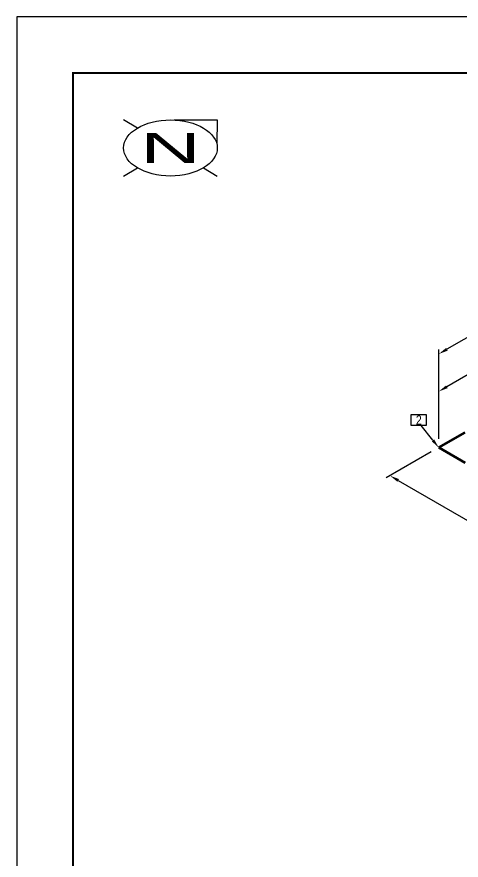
# Model space of a CAD drawing. Header units: millimetres. Extents: x 0 to 594, y 0 to 420.
# Drawn here: x 0 to 118.6, y 194.9 to 420 of the extents above; entities that cross this region are included whole.
import ezdxf
from ezdxf import colors
from ezdxf.entities.mleader import LeaderData, LeaderLine
from ezdxf.enums import TextEntityAlignment as Align
from ezdxf.math import Vec2, Vec3

# ---------------------------------------------------------------- set-up
doc = ezdxf.new("R2010")
doc.units = ezdxf.units.MM
doc.header["$LTSCALE"] = 0.25
doc.layers.add('주석', color=7, linetype='Continuous')
doc.layers.add('치수', color=1, linetype='Continuous')
doc.layers.add('파이프', color=3, linetype='Continuous', lineweight=70)
doc.styles.add('AdskIsoAnnotation', font='arial.ttf', dxfattribs={"width": 0.8, "height": 1})
doc.styles.add('AdskIsoMetric', font='arial.ttf', dxfattribs={"width": 0.8, "height": 2.5})
doc.styles.add('AdskIsoMetric30', font='arial.ttf', dxfattribs={"width": 0.8, "oblique": 30, "height": 2.5})
doc.styles.get("Standard").update_dxf_attribs({"font": 'arial.ttf'})
doc.dimstyles.new('AdskIsoMetric', dxfattribs={"dimtxt": 2.5, "dimasz": 2.5, "dimexe": 1, "dimexo": 2, "dimgap": 0.8, "dimtad": 1, "dimdec": 0, "dimrnd": 1, "dimzin": 0, "dimdsep": 46, "dimtxsty": 'AdskIsoMetric', "dimcen": 0, "dimclrt": 7, "dimadec": 0, "dimazin": 0, "dimtfac": 1, "dimtdec": 0, "dimtmove": 1, "dimatfit": 3, "dimfxl": 0, "dimfrac": 2, "dimtolj": 1, "dimtzin": 0, "dimarcsym": 0})

# ---------------------------------------------------------------- blocks, each defined once
blk = doc.blocks.new('*D67')
at = {"layer": 'Defpoints', "color": 0}
for p in [(112.6, 304.99), (155.88, 280.01), (142.89, 272.51)]:
    blk.add_point(p, dxfattribs=at)
at = {"layer": '치수', "color": 0, "lineweight": -2}
for p, q in [((110.6, 303.84), (98.61, 296.92)), ((101.78, 296.24), (140.72, 273.76)), ((153.88, 278.85), (141.89, 271.93))]:
    blk.add_line(p, q, dxfattribs=at)
at = {"layer": '치수', "color": 0}
for points in [[(101.99, 296.6), (101.57, 295.88), (99.61, 297.49)], [(140.93, 274.12), (140.51, 273.4), (142.89, 272.51)]]:
    blk.add_solid(points, dxfattribs=at)
at = {"layer": '치수', "color": 7, "insert": (122.64, 286.82), "char_height": 2.5, "attachment_point": 5, "rotation": 330, "style": 'AdskIsoMetric30'}
blk.add_mtext('\\A1;674', dxfattribs=at)
blk = doc.blocks.new('*D70')
at = {"layer": 'Defpoints', "color": 0}
for p in [(138.4, 323.97), (112.6, 319.99), (112.6, 304.99)]:
    blk.add_point(p, dxfattribs=at)
at = {"layer": '치수', "color": 0, "lineweight": -2}
for p, q in [((138.4, 326.28), (138.4, 336.04)), ((136.24, 333.64), (114.77, 321.24)), ((112.6, 307.3), (112.6, 321.15))]:
    blk.add_line(p, q, dxfattribs=at)
at = {"layer": '치수', "color": 0}
for points in [[(136.03, 334), (136.45, 333.28), (138.4, 334.89)], [(114.56, 321.6), (114.98, 320.88), (112.6, 319.99)]]:
    blk.add_solid(points, dxfattribs=at)
at = {"layer": '치수', "color": 7, "insert": (125.5, 330.06), "char_height": 2.5, "attachment_point": 5, "rotation": 30, "style": 'AdskIsoMetric30'}
blk.add_mtext('\\A1;671', dxfattribs=at)
blk = doc.blocks.new('*D71')
at = {"layer": 'Defpoints', "color": 0}
for p in [(181.88, 344.99), (112.6, 329.99), (112.6, 304.99)]:
    blk.add_point(p, dxfattribs=at)
at = {"layer": '치수', "color": 0, "lineweight": -2}
for p, q in [((181.88, 347.3), (181.88, 371.15)), ((179.72, 368.74), (114.77, 331.24)), ((112.6, 307.3), (112.6, 331.15))]:
    blk.add_line(p, q, dxfattribs=at)
at = {"layer": '치수', "color": 0}
for points in [[(179.51, 369.1), (179.93, 368.38), (181.88, 369.99)], [(114.56, 331.6), (114.98, 330.88), (112.6, 329.99)]]:
    blk.add_solid(points, dxfattribs=at)
at = {"layer": '치수', "color": 7, "insert": (147.24, 352.61), "char_height": 2.5, "attachment_point": 5, "rotation": 30, "style": 'AdskIsoMetric30'}
blk.add_mtext('\\A1;1805', dxfattribs=at)
blk = doc.blocks.new('엘보우-14-Iso2DSkew90')
at = {"color": 0, "linetype": 'ByBlock', "lineweight": -2, "extrusion": (-1.11644e-09, -0.816497, -0.57735)}
for p, q in [((0, 0), (7.07, 4.08)), ((0, 0), (0, 0)), ((7.07, -4.08), (0, 0))]:
    blk.add_line(p, q, dxfattribs=at)
blk = doc.blocks.new('AnnoRect')
at = {"color": 0, "linetype": 'ByBlock', "lineweight": -2}
blk.add_wipeout([(-0.81, -0.6), (-0.81, 0.6), (0.81, 0.6), (0.81, -0.6)], dxfattribs=at)
blk.add_lwpolyline([(-0.81, -0.6), (-0.81, 0.6), (0.81, 0.6), (0.81, -0.6)], close=True, dxfattribs=at)
at = {"color": 0, "linetype": 'ByBlock', "lineweight": -2, "style": 'AdskIsoAnnotation', "width": 0.8}
blk.add_attdef('XX', text='', height=1, dxfattribs=at).set_placement((0, 0), align=Align.MIDDLE_CENTER)

msp = doc.modelspace()

# ---------------------------------------------------------------- linework, layer by layer
at = {"color": 0, "linetype": 'ByBlock', "lineweight": 25}
for p, q in [((32.1612, 390.3033), (28.5, 392.5)), ((42, 392.476), (53.5, 392.5)), ((53.5, 392.5), (53.3884, 386)), ((28.5, 377.5), (32.1612, 379.6967)), ((49.8388, 379.6967), (53.5, 377.5))]:
    msp.add_line(p, q, dxfattribs=at)
at = {"color": 0, "linetype": 'ByBlock', "lineweight": -2}
msp.add_line((41, 385), (41, 385), dxfattribs=at)
msp.add_line((41, 385), (41, 385), dxfattribs=at)
msp.add_line((41, 385), (41, 385), dxfattribs=at)
msp.add_line((41, 385), (41, 385), dxfattribs=at)
msp.add_line((41, 385), (41, 385), dxfattribs=at)
at = {"color": 0, "linetype": 'ByBlock', "lineweight": 25}
msp.add_ellipse((41, 385), major_axis=(12.5, 0), ratio=0.6, dxfattribs=at)

# ---------------------------------------------------------------- block references
at = {"layer": '파이프'}
msp.add_blockref('엘보우-14-Iso2DSkew90', (112.6037, 304.9927), dxfattribs=at)

# ---------------------------------------------------------------- texts
at = {"color": 0, "linetype": 'ByBlock', "lineweight": 40, "width": 2}
msp.add_text('N', height=8, dxfattribs=at).set_placement((41, 385), align=Align.MIDDLE_CENTER)

# ---------------------------------------------------------------- dimensions: what is measured, and where the dimension line sits
at = {"layer": '치수'}
for base, p1, p2, angle, text, override, picture, middle in [((112.6037, 329.9927), (181.883, 344.9911), (112.6037, 304.9927), 210, '1805', {"dimtad": 0, "dimlfac": 22.562448, "dimtxsty": 'AdskIsoMetric30', "dimse1": 0, "dimse2": 0, "dimsd1": 0, "dimsd2": 0, "dimtmove": 1}, '*D71', (147.2433, 352.6098)), ((112.6037, 319.9927), (138.4045, 323.9713), (112.6037, 304.9927), 210, '671', {"dimtad": 0, "dimlfac": 21.068629, "dimtxsty": 'AdskIsoMetric30', "dimse1": 0, "dimse2": 0, "dimsd1": 0, "dimsd2": 0, "dimtmove": 1}, '*D70', (125.5041, 330.0577)), ((142.8864, 272.509), (112.6037, 304.9927), (155.8768, 280.009), 330, '674', {"dimtad": 0, "dimlfac": 13.483088, "dimtxsty": 'AdskIsoMetric30', "dimse1": 0, "dimse2": 0, "dimsd1": 0, "dimsd2": 0, "dimtmove": 1}, '*D67', (122.6363, 286.8173))]:
    dim = msp.add_linear_dim(base=base, p1=p1, p2=p2, angle=angle, text=text, dimstyle='AdskIsoMetric', override=override, dxfattribs=at)
    dim.commit()
    dim.dimension.update_dxf_attribs({"geometry": picture, "text_midpoint": middle, "dimtype": 160})

# ---------------------------------------------------------------- leaders
at = {"layer": '주석'}
ml = msp.add_multileader_mtext('Standard', dxfattribs=at)
ml.set_content('')
ml.set_leader_properties()
ml.build(insert=Vec2(0, 0))
ml.multileader.update_dxf_attribs({"dogleg_length": 0, "arrow_head_size": 2.5})
ctx = ml.context
ctx.base_point, ctx.arrow_head_size, ctx.plane_origin = Vec3(107.9314, 310.8665), 2.5, Vec3(-7.7829, -25.1335)
notes = []
notes.append((ctx, [(0, (1, 1, 0), (107.9314, 310.8665), (-1, 0), 0, [(0, [(112.6037, 304.9927)], 0, [])])]))
ctx.mtext, ml.multileader.dxf.content_type = None, 0
for ctx, leaders in notes:
    for number, flags, end, landing, length, lines in leaders:
        leader = LeaderData()
        leader.index, (leader.has_last_leader_line, leader.has_dogleg_vector, leader.attachment_direction) = number, flags
        leader.last_leader_point, leader.dogleg_vector, leader.dogleg_length = Vec3(end), Vec3(landing), length
        for number, points, colour, breaks in lines:
            line = LeaderLine()
            line.index, line.vertices, line.color, line.breaks = number, Vec3.list(points), colors.encode_raw_color(colour), breaks
            leader.lines.append(line)
        ctx.leaders.append(leader)

# ---------------------------------------------------------------- next in the draw order: block references
ref = msp.add_blockref('AnnoRect', (107.2409, 312.3665), dxfattribs=dict(at, xscale=2.5, yscale=2.5, zscale=2.5))
ref.add_attrib('XX_001', '2', (106.4967, 311.1114), dxfattribs={"layer": '0', "color": 0, "linetype": 'ByBlock', "lineweight": -2, "height": 2.5, "style": 'AdskIsoAnnotation', "width": 0.8})

# ---------------------------------------------------------------- next in the draw order: linework, layer by layer
msp.add_lwpolyline([(0, 0), (594, 0), (594, 420), (0, 420)], close=True)
at = {"const_width": 0.5}
msp.add_lwpolyline([(15, 15), (579, 15), (579, 405), (15, 405)], close=True, dxfattribs=at)

doc.saveas('drawing.dxf')
